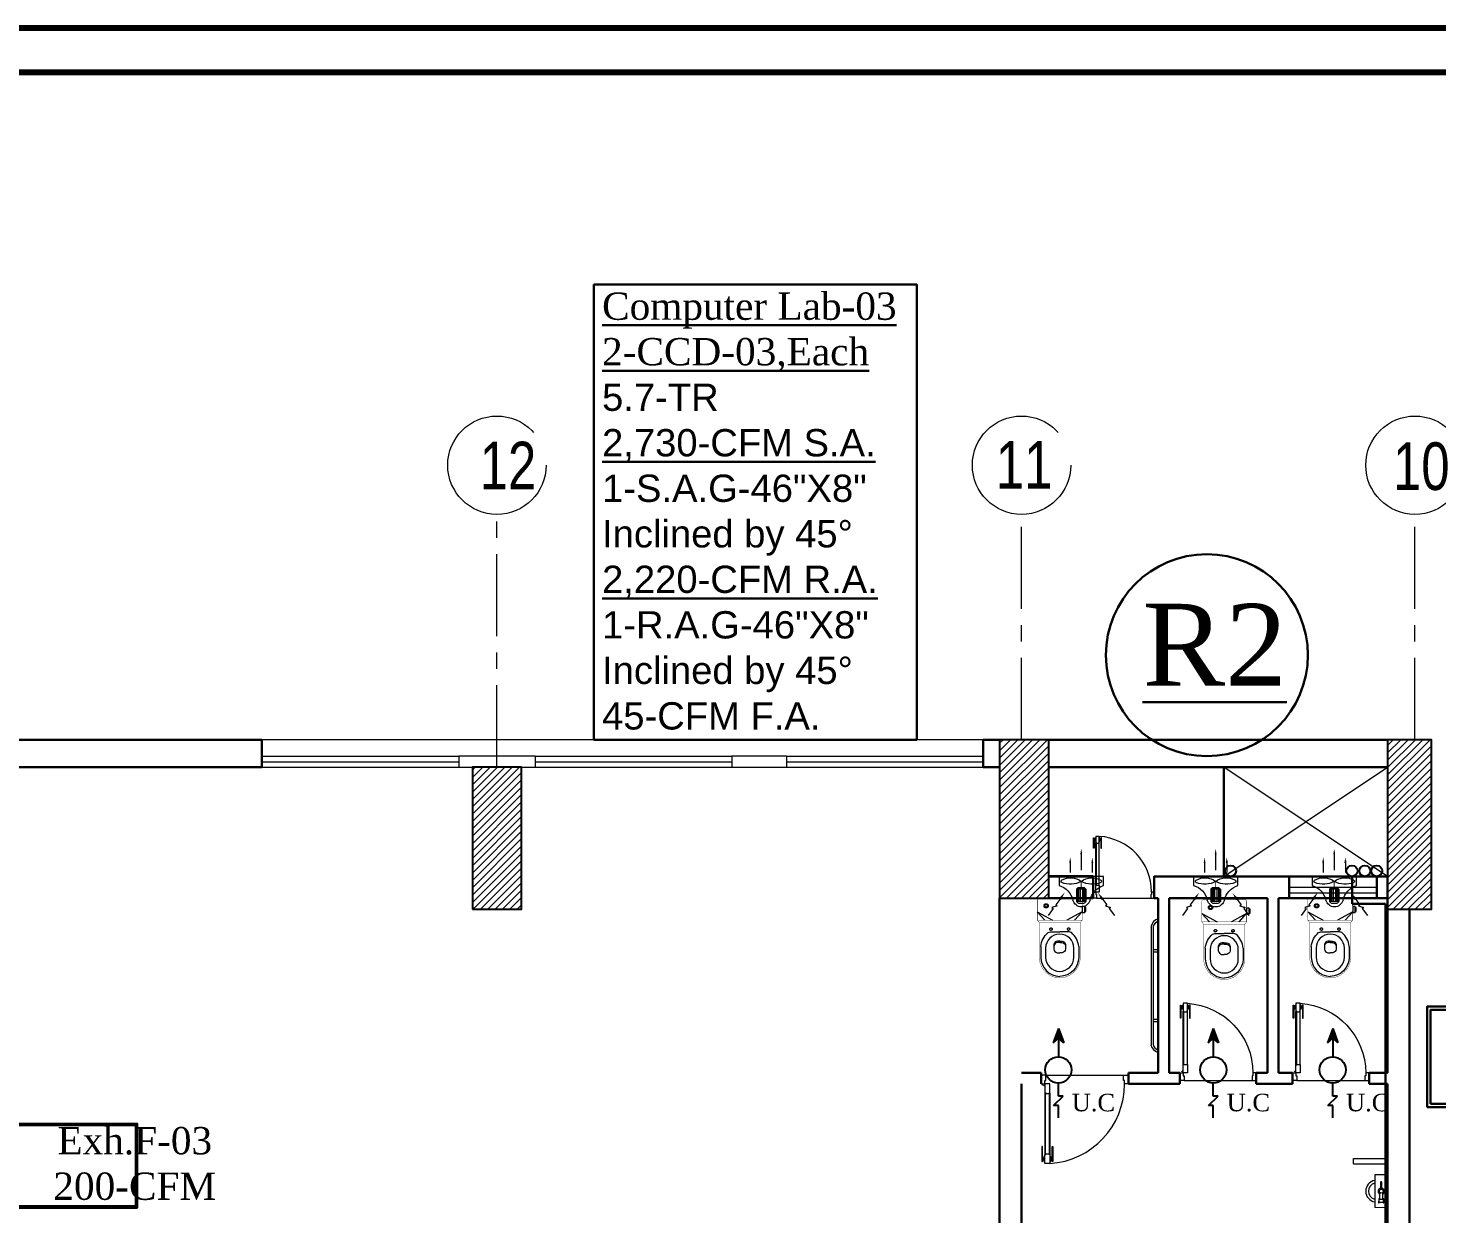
# Model space of a CAD drawing. Extents: x 847 to 949, y 444 to 823.
# Drawn here: x 862.31 to 875.2, y 655.81 to 666.67 of the extents above; entities that cross this region are included whole.
import ezdxf

# ---------------------------------------------------------------- set-up
doc = ezdxf.new("R2010")
doc.units = 0
doc.header["$MEASUREMENT"] = 0
doc.linetypes.add('CENTERX2', pattern=[4, 2.5, -0.5, 0.5, -0.5])
doc.linetypes.add('DASHED2', pattern=[0.375, 0.25, -0.125])
for name, color, linetype, lineweight in [('09_AC-F.DAMPER', 2, 'CONTINUOUS', 35), ('AC-TEXT', 15, 'CONTINUOUS', 30), ('AC.REF(S). PIPING', 3, 'CONTINUOUS', 30), ('axis', 1, 'CENTERX2', 5), ('Column', 6, 'CONTINUOUS', 25), ('DOOR', 30, 'CONTINUOUS', 9), ('Elevation', 150, 'CONTINUOUS', 18), ('Furn', 183, 'CONTINUOUS', 9), ('hatch', 252, 'CONTINUOUS', 9), ('HVAC SAD', 3, 'CONTINUOUS', 20), ('LIGHT 2', 3, 'CONTINUOUS', 9), ('piping', 15, 'CONTINUOUS', 30), ('txt in circle', 11, 'CONTINUOUS', 13), ('UG-BORDER', 20, 'CONTINUOUS', 80), ('Wall', 5, 'CONTINUOUS', 30), ('WINDOW', 4, 'CONTINUOUS', 5)]:
    doc.layers.add(name, color=color, linetype=linetype, lineweight=lineweight)
doc.layers.add('A.C.VOLUM DAMPER', color=2, linetype='CONTINUOUS')
doc.layers.add('FRF PIPES', color=3, linetype='CONTINUOUS')
doc.styles.add('AC', font='romans.shx', dxfattribs={"height": 0.2})
doc.styles.add('SOSA2', font='SOSA.shx', dxfattribs={"width": 0.8})
pattern_1 = [(45, (1093.753867, 322.7792), (-0.0336759605, 0.0336759605), [])]

# ---------------------------------------------------------------- blocks, each defined once
blk = doc.blocks.new('gfhh')
at = {"layer": 'Furn'}
for p, q in [((-7.35, -128.82), (-7.648, -128.843)), ((-7.64, -128.959), (-7.648, -128.843)), ((-7.566, -128.872), (-7.601, -128.874)), ((-7.601, -128.874), (-7.6, -128.88)), ((-7.6, -128.88), (-7.565, -128.877)), ((-7.595, -128.88), (-7.592, -128.914)), ((-7.569, -128.913), (-7.571, -128.878)), ((-7.571, -128.884), (-7.508, -128.879)), ((-7.565, -128.877), (-7.566, -128.872)), ((-7.413, -128.878), (-7.478, -128.882)), ((-7.478, -128.894), (-7.412, -128.889)), ((-7.34, -128.936), (-7.349, -128.82)), ((-7.64, -128.959), (-7.34, -128.936)), ((-7.554, -128.953), (-7.601, -128.956)), ((-7.563, -128.912), (-7.598, -128.915)), ((-7.598, -128.915), (-7.597, -128.921)), ((-7.597, -128.921), (-7.562, -128.918)), ((-7.56, -128.947), (-7.595, -128.95)), ((-7.592, -128.92), (-7.589, -128.949)), ((-7.506, -128.902), (-7.569, -128.907)), ((-7.566, -128.948), (-7.568, -128.919)), ((-7.562, -128.918), (-7.563, -128.912))]:
    blk.add_line(p, q, dxfattribs=at)
blk.add_circle((-7.494, -128.89), 0.0175, dxfattribs=at)
for centre, radius, start, end in [((-7.497, -128.848), 0.1, 14.0388, 174.7471), ((-7.497, -128.848), 0.0751, 17.146, 171.5072), ((-7.494, -128.89), 0.0292, 16.1825, 160.8925), ((-7.413, -128.883), 0.00584, 274.3062, 94.3062), ((-7.594, -128.956), 0.0061, 96.7146, 181.8978), ((-7.56, -128.953), 0.0061, 6.7146, 91.8978), ((-7.494, -128.89), 0.0292, 207.1567, 352.8832)]:
    blk.add_arc(centre, radius, start, end, dxfattribs=at)
blk = doc.blocks.new('A$C5C187BFD')
at = {"layer": 'Furn', "const_width": 0.0014}
for points in [[(0.0978, 0.09), (0.0978, 0.1719), (0.0887, 0.1794), (0.0074, 0.1794, 0.463455), (0.0007, 0.1715), (0.0007, 0.09)], [(0.0978, 0.1719), (0.2367, 0.1719, -0.40227), (0.3187, 0.09)], [(0.0978, 0.09), (0.0978, 0.0082), (0.0887, 0.0007), (0.0074, 0.0007, -0.463455), (0.0007, 0.0086), (0.0007, 0.09)], [(0.0978, 0.0082), (0.2367, 0.0082, 0.40227), (0.3187, 0.09)]]:
    blk.add_lwpolyline(points, format="xyb", dxfattribs=at)
at = {"layer": 'Furn'}
for points in [[(0.0335, 0.1794), (0.0584, 0.1794), (0.0584, 0.1897), (0.0335, 0.1897)], [(0.0384, 0.1897), (0.0541, 0.1897), (0.0541, 0.1934), (0.0384, 0.1934)]]:
    blk.add_lwpolyline(points, close=True, dxfattribs=at)
for points in [[(0.0887, 0.1491), (0.0547, 0.1794), (0.0887, 0.1188)], [(0.1962, 0.1139), (0.1962, 0.114)], [(0.0887, 0.031), (0.0547, 0.0007), (0.0887, 0.0613)], [(0.1962, 0.0662), (0.1962, 0.0661)]]:
    blk.add_lwpolyline(points, dxfattribs=at)
at = {"layer": 'Furn', "const_width": 0.0014}
for points in [[(0.0887, 0.1794), (0.0887, 0.09)], [(0.0887, 0.0007), (0.0887, 0.09)]]:
    blk.add_lwpolyline(points, dxfattribs=at)
at = {"layer": 'Furn'}
for points in [[(0.1933, 0.1658, 0.198896), (0.1382, 0.1363, 0.197766), (0.1352, 0.1272), (0.1352, 0.09)], [(0.1717, 0.09), (0.1717, 0.0991, -0.300542), (0.1858, 0.1136), (0.2044, 0.1136, -0.297055), (0.2185, 0.1002), (0.2185, 0.09)], [(0.1769, 0.09), (0.1769, 0.0987, -0.279178), (0.1895, 0.1136, -1.386683)], [(0.1933, 0.1658), (0.2366, 0.1658, -0.402045), (0.3125, 0.0899)], [(0.1933, 0.0143, -0.198896), (0.1382, 0.0438, -0.197766), (0.1352, 0.0529), (0.1352, 0.09)], [(0.1717, 0.09), (0.1717, 0.081, 0.300542), (0.1858, 0.0665), (0.2044, 0.0665, 0.297055), (0.2185, 0.0798), (0.2185, 0.09)], [(0.1769, 0.09), (0.1769, 0.0813, 0.279178), (0.1895, 0.0665, 1.386683)], [(0.1933, 0.0143), (0.2366, 0.0143, 0.402045), (0.3125, 0.0902)]]:
    blk.add_lwpolyline(points, format="xyb", dxfattribs=at)
blk.add_lwpolyline([(0.2, 0.0338), (0.2362, 0.0338, 1), (0.2362, 0.1462), (0.2, 0.1462, 1)], format="xyb", close=True, dxfattribs=at)
at = {"layer": 'Furn', "linetype": 'DASHED2'}
for centre, radius in [((0.1241, 0.1251), 0.00494), ((0.1241, 0.055), 0.00494), ((0.0312, 0.0358), 0.00853), ((0.0312, 0.0358), 0.00538)]:
    blk.add_circle(centre, radius, dxfattribs=at)
blk = doc.blocks.new('d5')
at = {"layer": 'DOOR', "color": 252}
for p, q in [((94.413, -72.622), (94.413, -72.062)), ((94.417, -72.062), (94.417, -72.622)), ((94.454, -72.062), (94.454, -72.622)), ((94.458, -72.622), (94.458, -72.062))]:
    blk.add_line(p, q, dxfattribs=at)
at = {"layer": 'DOOR', "color": 251}
blk.add_line((94.449, -72.786), (93.738, -72.786), dxfattribs=at)
at = {"layer": 'DOOR', "color": 1}
for points in [[(94.391, -72.133), (94.384, -72.133), (94.384, -71.995), (94.391, -71.995)], [(94.4, -72.009), (94.395, -72.009), (94.395, -72.025), (94.4, -72.025)], [(94.471, -72.009), (94.476, -72.009), (94.476, -72.025), (94.471, -72.025)], [(94.481, -72.133), (94.487, -72.133), (94.487, -71.995), (94.481, -71.995)]]:
    blk.add_lwpolyline(points, close=True, dxfattribs=at)
for points in [[(94.391, -72.01, -1), (94.395, -72.01), (94.395, -72.01), (94.395, -72.025), (94.395, -72.025, -1), (94.391, -72.025), (94.391, -72.025)], [(94.481, -72.01, 1), (94.476, -72.01), (94.476, -72.01), (94.476, -72.025), (94.476, -72.025, 1), (94.481, -72.025), (94.481, -72.025)]]:
    blk.add_lwpolyline(points, format="xyb", close=True, dxfattribs=at)
for points in [[(94.405, -72.031), (94.4, -72.031), (94.4, -72.004), (94.405, -72.004)], [(94.458, -72.039), (94.467, -72.039), (94.467, -71.995), (94.458, -71.995)], [(94.467, -72.031), (94.471, -72.031), (94.471, -72.004), (94.467, -72.004)]]:
    blk.add_lwpolyline(points, dxfattribs=at)
at = {"layer": 'DOOR', "color": 5}
blk.add_lwpolyline([(94.414, -72.039), (94.405, -72.039), (94.405, -71.995), (94.414, -71.995)], dxfattribs=at)
for points in [[(94.454, -72.057), (94.454, -72.066), (94.417, -72.066), (94.417, -72.057), (94.414, -72.057), (94.414, -71.977), (94.414, -71.977), (94.458, -71.977), (94.458, -72.057)], [(94.454, -72.626), (94.454, -72.617), (94.417, -72.617), (94.417, -72.626), (94.414, -72.626), (94.414, -72.706), (94.414, -72.706), (94.458, -72.706), (94.458, -72.626)], [(93.694, -72.786), (93.694, -72.706), (93.729, -72.706), (93.729, -72.736), (93.738, -72.736), (93.738, -72.786)], [(94.494, -72.786), (94.494, -72.706), (94.458, -72.706), (94.458, -72.736), (94.449, -72.736), (94.449, -72.786)]]:
    blk.add_lwpolyline(points, close=True, dxfattribs=at)
for points in [[(94.417, -72.066), (94.417, -72.066, -1), (94.417, -72.058)], [(94.454, -72.066), (94.454, -72.066, 1), (94.454, -72.058)], [(94.417, -72.618), (94.417, -72.618, 1), (94.417, -72.626)], [(94.454, -72.618), (94.454, -72.618, -1), (94.454, -72.626)]]:
    blk.add_lwpolyline(points, format="xyb", close=True, dxfattribs=at)
blk.add_circle((94.467, -72.697), 0.00889, dxfattribs=at)
at = {"layer": 'DOOR', "color": 252}
blk.add_arc((94.459, -72.706), 0.73, 93.6023, 180, dxfattribs=at)
blk = doc.blocks.new('A$C11ED6BD5')
at = {"layer": 'axis', "color": 0, "ltscale": 0.3}
for p, q in [((-48.65, 21.95), (-48.65, 24.264)), ((-43.85, 22.2), (-43.85, 24.264)), ((-40.25, 22.2), (-40.25, 24.264))]:
    blk.add_line(p, q, dxfattribs=at)
at = {"layer": 'axis', "color": 0}
for centre in [(-48.65, 24.714), (-43.85, 24.714), (-40.25, 24.714)]:
    blk.add_circle(centre, 0.45, dxfattribs=at)
at = {"layer": 'txt in circle', "color": 0, "ltscale": 0.01, "char_height": 0.4355, "attachment_point": 5, "style": 'SOSA2'}
for s, insert in [('12', (-48.549, 24.711)), ('11', (-43.825, 24.717)), ('10', (-40.192, 24.702))]:
    blk.add_mtext(s, dxfattribs=dict(at, insert=insert))
blk = doc.blocks.new('A$C69CD60FB')
at = {"layer": 'HVAC SAD', "color": 1}
for p, q in [((-0.2133, 0.2917), (-0.2415, 0.3121)), ((-0.2095, 0.2969), (-0.2133, 0.2917)), ((-0.2029, 0.2762), (-0.2095, 0.2969)), ((-0.1991, 0.2814), (-0.2029, 0.2762)), ((-0.1653, 0.2569), (-0.1991, 0.2814)), ((-0.1197, 0.2676), (-0.0826, 0.2676)), ((-0.0826, 0.2676), (-0.0826, 0.0876)), ((-0.1933, 0.1873), (-0.1933, 0.1679)), ((-0.1342, 0.1968), (-0.1843, 0.1968)), ((-0.1843, 0.1968), (-0.1843, 0.1585)), ((-0.1342, 0.1935), (-0.1843, 0.1935)), ((-0.1342, 0.1885), (-0.1843, 0.1885)), ((-0.1342, 0.182), (-0.1843, 0.182)), ((-0.1342, 0.1733), (-0.1843, 0.1733)), ((-0.1289, 0.191), (-0.1342, 0.1968)), ((-0.1342, 0.1968), (-0.1342, 0.1585)), ((-0.1289, 0.191), (-0.1289, 0.1643)), ((-0.0191, 0.2226), (-0.0663, 0.2226)), ((0.0158, 0.1775), (-0.0573, 0.1775)), ((-0.1342, 0.1667), (-0.1843, 0.1667)), ((-0.1342, 0.1618), (-0.1843, 0.1618)), ((-0.1342, 0.1585), (-0.1843, 0.1585)), ((-0.1289, 0.1643), (-0.1342, 0.1585)), ((-0.0191, 0.1326), (-0.0663, 0.1326)), ((-0.2133, 0.0636), (-0.2415, 0.0432)), ((-0.2095, 0.0584), (-0.2133, 0.0636)), ((-0.2029, 0.0791), (-0.2095, 0.0584)), ((-0.1991, 0.0738), (-0.2029, 0.0791)), ((-0.1653, 0.0983), (-0.1991, 0.0738)), ((-0.0826, 0.0876), (-0.1192, 0.0876))]:
    blk.add_line(p, q, dxfattribs=at)
at = {"layer": 'HVAC SAD', "color": 1, "const_width": 0.00386}
blk.add_lwpolyline([(-0.1289, 0.1776), (-0.1029, 0.1776)], dxfattribs=at)
at = {"layer": 'HVAC SAD', "color": 1}
for centre, radius, start, end in [((-0.1989, 0.2944), 0.0835, 283.604, 341.287), ((-0.0275, 0.2221), 0.0875, 156.5213, 210.5244), ((-0.103, 0.2548), 0.00514, 32.6103, 156.5213), ((-0.1567, 0.2205), 0.0688, 321.4215, 32.6103), ((-0.1708, 0.1784), 0.0358, 103.604, 256.396), ((-0.1738, 0.1776), 0.0218, 118.7619, 153.625), ((-0.0275, 0.1332), 0.0875, 149.4756, 203.4787), ((-0.1567, 0.1347), 0.0688, 327.3897, 38.5785), ((-0.1738, 0.1776), 0.0218, 206.375, 241.2381), ((-0.1989, 0.0624), 0.0835, 17.5611, 76.396), ((-0.103, 0.1004), 0.00514, 203.4787, 327.3897)]:
    blk.add_arc(centre, radius, start, end, dxfattribs=at)
for points in [[(-0.1721, 0.2685), (-0.1784, 0.2598), (-0.149, 0.2451)], [(-0.0277, 0.2264), (-0.0277, 0.2188), (-0.005, 0.2226)], [(0.0072, 0.1812), (0.0072, 0.1737), (0.0299, 0.1775)], [(-0.0277, 0.1288), (-0.0277, 0.1364), (-0.005, 0.1326)], [(-0.1721, 0.0868), (-0.1784, 0.0955), (-0.149, 0.1101)]]:
    blk.add_solid(points, dxfattribs=at)
blk = doc.blocks.new('LOUVER')
at = {"layer": 'A.C.VOLUM DAMPER', "color": 2}
for p, q in [((0, 0), (0, -0.137)), ((0.052, -0.137), (-0.052, -0.24)), ((0, -0.137), (0.052, -0.137)), ((-0.052, -0.24), (0, -0.24)), ((0, -0.24), (0, -0.385)), ((0, -0.969), (0, -0.677)), ((-0.059, -0.833), (0, -0.882)), ((0, -0.989), (-0.059, -0.833)), ((0, -0.989), (0.059, -0.833)), ((0.059, -0.833), (0, -0.882))]:
    blk.add_line(p, q, dxfattribs=at)
blk.add_circle((0, -0.531), 0.146, dxfattribs=at)
for points in [[(-0.059, -0.833), (0, -0.989), (0, -0.882)], [(0.059, -0.833), (0, -0.989), (0, -0.882)]]:
    blk.add_solid(points, dxfattribs=at)

msp = doc.modelspace()

# ---------------------------------------------------------------- hatches: boundary and pattern name
at = {"layer": 'hatch'}
h = msp.add_hatch(dxfattribs=at)
h.set_pattern_fill('ANSI31', color=252, scale=0.015, style=0)
h.set_pattern_definition(pattern_1)
h.paths.add_polyline_path([(871.197, 658.701), (871.647, 658.701), (871.647, 660.151), (871.197, 660.151)])
h = msp.add_hatch(dxfattribs=at)
h.set_pattern_fill('ANSI31', color=252, scale=0.015, style=0)
h.set_pattern_definition(pattern_1)
h.paths.add_polyline_path([(874.747, 658.601), (875.147, 658.601), (875.147, 660.151), (874.747, 660.151)])
h = msp.add_hatch(dxfattribs=at)
h.set_pattern_fill('ANSI31', color=252, scale=0.015, style=0)
h.set_pattern_definition(pattern_1)
h.paths.add_polyline_path([(866.372, 658.601), (866.822, 658.601), (866.822, 659.901), (866.372, 659.901)])

# ---------------------------------------------------------------- linework, layer by layer
at = {"layer": 'AC-TEXT', "color": 7, "linetype": 'Continuous'}
msp.add_lwpolyline([(867.485, 664.319), (870.439, 664.319), (870.439, 660.151), (867.485, 660.151)], close=True, dxfattribs=at)
at = {"layer": 'AC-TEXT', "color": 34}
for points in [[(875.108, 656.789), (877.55, 656.789), (877.55, 657.709), (875.108, 657.709)], [(875.138, 656.819), (877.52, 656.819), (877.52, 657.679), (875.138, 657.679)], [(861.597, 655.867), (863.306, 655.867), (863.306, 656.636), (861.597, 656.636)], [(861.611, 655.881), (863.292, 655.881), (863.292, 656.622), (861.611, 656.622)]]:
    msp.add_lwpolyline(points, close=True, dxfattribs=at)
at = {"layer": 'AC.REF(S). PIPING'}
for p, q in [((874.421, 658.901, -0.005), (874.421, 658.65, -0.005)), ((874.421, 658.65, -0.005), (874.727, 658.65, -0.005)), ((874.727, 658.65, -0.005), (874.727, 650.223, 0))]:
    msp.add_line(p, q, dxfattribs=at)
at = {"layer": 'Column', "color": 252}
for points in [[(871.197, 658.701), (871.647, 658.701), (871.647, 660.151), (871.197, 660.151)], [(871.197, 658.701), (871.647, 658.701), (871.647, 660.151), (871.197, 660.151)], [(874.747, 658.601), (875.147, 658.601), (875.147, 660.151), (874.747, 660.151)], [(874.747, 658.601), (875.147, 658.601), (875.147, 660.151), (874.747, 660.151)], [(866.372, 658.601), (866.822, 658.601), (866.822, 659.901), (866.372, 659.901)]]:
    msp.add_lwpolyline(points, close=True, dxfattribs=at)
at = {"layer": 'DOOR', "color": 252}
for p, q in [((872.076, 658.816), (872.076, 659.208)), ((872.079, 659.208), (872.079, 658.816)), ((872.105, 659.208), (872.105, 658.816)), ((872.108, 658.816), (872.108, 659.208)), ((872.083, 658.701), (872.581, 658.701)), ((871.62, 657.081), (872.331, 657.081)), ((871.62, 657.081), (872.331, 657.081)), ((871.611, 656.917), (871.611, 656.357)), ((871.611, 656.917), (871.611, 656.357)), ((871.615, 656.357), (871.615, 656.917)), ((871.615, 656.357), (871.615, 656.917)), ((871.652, 656.357), (871.652, 656.917)), ((871.652, 656.357), (871.652, 656.917)), ((871.656, 656.917), (871.656, 656.357)), ((871.656, 656.917), (871.656, 656.357))]:
    msp.add_line(p, q, dxfattribs=at)
for points in [[(872.061, 659.158), (872.056, 659.158), (872.056, 659.255), (872.061, 659.255)], [(872.067, 659.245), (872.064, 659.245), (872.064, 659.234), (872.067, 659.234)], [(872.079, 659.211), (872.079, 659.205), (872.105, 659.205), (872.105, 659.211), (872.108, 659.211), (872.108, 659.267), (872.108, 659.267), (872.077, 659.267), (872.077, 659.211)], [(872.117, 659.245), (872.121, 659.245), (872.121, 659.234), (872.117, 659.234)], [(872.124, 659.158), (872.128, 659.158), (872.128, 659.255), (872.124, 659.255)], [(872.079, 658.813), (872.079, 658.819), (872.105, 658.819), (872.105, 658.813), (872.108, 658.813), (872.108, 658.757), (872.108, 658.757), (872.077, 658.757), (872.077, 658.813)], [(872.052, 658.701), (872.052, 658.757), (872.077, 658.757), (872.077, 658.736), (872.083, 658.736), (872.083, 658.701)], [(872.612, 658.701), (872.612, 658.757), (872.587, 658.757), (872.587, 658.736), (872.581, 658.736), (872.581, 658.701)], [(871.576, 657.081), (871.576, 657.001), (871.611, 657.001), (871.611, 657.032), (871.62, 657.032), (871.62, 657.081)], [(871.576, 657.081), (871.576, 657.001), (871.611, 657.001), (871.611, 657.032), (871.62, 657.032), (871.62, 657.081)], [(871.615, 656.921), (871.615, 656.912), (871.652, 656.912), (871.652, 656.921), (871.656, 656.921), (871.656, 657.001), (871.656, 657.001), (871.611, 657.001), (871.611, 656.921)], [(871.615, 656.921), (871.615, 656.912), (871.652, 656.912), (871.652, 656.921), (871.656, 656.921), (871.656, 657.001), (871.656, 657.001), (871.611, 657.001), (871.611, 656.921)], [(872.376, 657.081), (872.376, 657.001), (872.34, 657.001), (872.34, 657.032), (872.331, 657.032), (872.331, 657.081)], [(872.376, 657.081), (872.376, 657.001), (872.34, 657.001), (872.34, 657.032), (872.331, 657.032), (872.331, 657.081)], [(871.588, 656.428), (871.582, 656.428), (871.582, 656.29), (871.588, 656.29)], [(871.588, 656.428), (871.582, 656.428), (871.582, 656.29), (871.588, 656.29)], [(871.598, 656.304), (871.593, 656.304), (871.593, 656.321), (871.598, 656.321)], [(871.598, 656.304), (871.593, 656.304), (871.593, 656.321), (871.598, 656.321)], [(871.615, 656.352), (871.615, 656.361), (871.652, 656.361), (871.652, 656.352), (871.656, 656.352), (871.656, 656.272), (871.656, 656.272), (871.611, 656.272), (871.611, 656.352)], [(871.615, 656.352), (871.615, 656.361), (871.652, 656.361), (871.652, 656.352), (871.656, 656.352), (871.656, 656.272), (871.656, 656.272), (871.611, 656.272), (871.611, 656.352)], [(871.669, 656.304), (871.674, 656.304), (871.674, 656.321), (871.669, 656.321)], [(871.669, 656.304), (871.674, 656.304), (871.674, 656.321), (871.669, 656.321)], [(871.678, 656.428), (871.685, 656.428), (871.685, 656.29), (871.678, 656.29)], [(871.678, 656.428), (871.685, 656.428), (871.685, 656.29), (871.678, 656.29)]]:
    msp.add_lwpolyline(points, close=True, dxfattribs=at)
for points in [[(872.061, 659.245, -1), (872.064, 659.245), (872.064, 659.245), (872.064, 659.234), (872.064, 659.234, -1), (872.061, 659.234), (872.061, 659.234)], [(872.079, 659.206), (872.079, 659.206, -1), (872.079, 659.211)], [(872.105, 659.206), (872.105, 659.206, 1), (872.105, 659.211)], [(872.124, 659.245, 1), (872.121, 659.245), (872.121, 659.245), (872.121, 659.234), (872.121, 659.234, 1), (872.124, 659.234), (872.124, 659.234)], [(872.079, 658.819), (872.079, 658.819, 1), (872.079, 658.814)], [(872.105, 658.819), (872.105, 658.819, -1), (872.105, 658.814)], [(871.615, 656.913), (871.615, 656.913, -1), (871.615, 656.921)], [(871.615, 656.913), (871.615, 656.913, -1), (871.615, 656.921)], [(871.652, 656.913), (871.652, 656.913, 1), (871.652, 656.921)], [(871.652, 656.913), (871.652, 656.913, 1), (871.652, 656.921)], [(871.588, 656.305, 1), (871.593, 656.305), (871.593, 656.305), (871.593, 656.32), (871.593, 656.32, 1), (871.588, 656.32), (871.588, 656.32)], [(871.588, 656.305, 1), (871.593, 656.305), (871.593, 656.305), (871.593, 656.32), (871.593, 656.32, 1), (871.588, 656.32), (871.588, 656.32)], [(871.615, 656.361), (871.615, 656.361, 1), (871.615, 656.353)], [(871.615, 656.361), (871.615, 656.361, 1), (871.615, 656.353)], [(871.652, 656.361), (871.652, 656.361, -1), (871.652, 656.353)], [(871.652, 656.361), (871.652, 656.361, -1), (871.652, 656.353)], [(871.678, 656.305, -1), (871.674, 656.305), (871.674, 656.305), (871.674, 656.32), (871.674, 656.32, -1), (871.678, 656.32), (871.678, 656.32)], [(871.678, 656.305, -1), (871.674, 656.305), (871.674, 656.305), (871.674, 656.32), (871.674, 656.32, -1), (871.678, 656.32), (871.678, 656.32)]]:
    msp.add_lwpolyline(points, format="xyb", close=True, dxfattribs=at)
for points in [[(872.07, 659.23), (872.067, 659.23), (872.067, 659.249), (872.07, 659.249)], [(872.077, 659.224), (872.07, 659.224), (872.07, 659.255), (872.077, 659.255)], [(872.108, 659.224), (872.114, 659.224), (872.114, 659.255), (872.108, 659.255)], [(872.114, 659.23), (872.117, 659.23), (872.117, 659.249), (872.114, 659.249)], [(871.602, 656.326), (871.598, 656.326), (871.598, 656.299), (871.602, 656.299)], [(871.602, 656.326), (871.598, 656.326), (871.598, 656.299), (871.602, 656.299)], [(871.611, 656.335), (871.602, 656.335), (871.602, 656.29), (871.611, 656.29)], [(871.611, 656.335), (871.602, 656.335), (871.602, 656.29), (871.611, 656.29)], [(871.656, 656.335), (871.664, 656.335), (871.664, 656.29), (871.656, 656.29)], [(871.656, 656.335), (871.664, 656.335), (871.664, 656.29), (871.656, 656.29)], [(871.664, 656.326), (871.669, 656.326), (871.669, 656.299), (871.664, 656.299)], [(871.664, 656.326), (871.669, 656.326), (871.669, 656.299), (871.664, 656.299)]]:
    msp.add_lwpolyline(points, dxfattribs=at)
for centre, radius in [((872.07, 658.763), 0.00622), ((871.602, 656.992), 0.00889), ((871.602, 656.992), 0.00889)]:
    msp.add_circle(centre, radius, dxfattribs=at)
for centre, radius, start, end in [((872.076, 658.757), 0.511, 360, 86.3977), ((871.61, 657.001), 0.73, 273.6023, 0), ((871.61, 657.001), 0.73, 273.6023, 0)]:
    msp.add_arc(centre, radius, start, end, dxfattribs=at)
at = {"layer": 'Elevation', "color": 252, "linetype": 'Continuous'}
for p, q in [((871.047, 660.151), (864.447, 660.151)), ((866.247, 660.001), (866.247, 659.901)), ((866.947, 660.001), (866.247, 660.001)), ((866.947, 660.001), (866.947, 659.901)), ((866.947, 660.001), (866.947, 659.901)), ((868.747, 660.001), (868.747, 659.901)), ((869.247, 660.001), (868.747, 660.001)), ((869.247, 660.001), (869.247, 659.901)), ((866.247, 659.901), (866.947, 659.901)), ((868.747, 659.901), (869.247, 659.901))]:
    msp.add_line(p, q, dxfattribs=at)
at = {"layer": 'Elevation', "color": 252}
msp.add_line((873.847, 658.901), (874.647, 658.901), dxfattribs=at)
at = {"layer": 'FRF PIPES', "color": 3}
for centre in [(873.31, 658.951), (874.421, 658.951, -0.005), (874.538, 658.951, -0.009), (874.647, 658.951, -0.005)]:
    msp.add_circle(centre, 0.05, dxfattribs=at)
at = {"layer": 'Furn', "color": 252}
for p, q in [((872.582, 658.445), (872.582, 657.36)), ((872.582, 658.445), (872.582, 657.36)), ((872.602, 658.442), (872.602, 657.362)), ((872.602, 658.442), (872.602, 657.362)), ((872.602, 658.231), (872.647, 658.231)), ((872.602, 658.231), (872.647, 658.231)), ((872.602, 658.211), (872.647, 658.211)), ((872.602, 658.211), (872.647, 658.211)), ((872.602, 657.593), (872.647, 657.593)), ((872.602, 657.593), (872.647, 657.593)), ((872.602, 657.573), (872.647, 657.573)), ((872.602, 657.573), (872.647, 657.573))]:
    msp.add_line(p, q, dxfattribs=at)
at = {"layer": 'Furn', "color": 252, "linetype": 'Continuous'}
for p, q in [((874.436, 656.318), (874.747, 656.318)), ((874.436, 656.268), (874.436, 656.318)), ((874.436, 656.318), (874.747, 656.318)), ((874.436, 656.268), (874.436, 656.318)), ((874.436, 656.268), (874.747, 656.268)), ((874.436, 656.268), (874.747, 656.268))]:
    msp.add_line(p, q, dxfattribs=at)
at = {"layer": 'Furn', "color": 252}
for centre, radius, start, end in [((872.671, 658.424), 0.091, 105.1802, 166.752), ((872.671, 658.424), 0.091, 105.1802, 166.752), ((872.671, 658.424), 0.071, 109.6122, 164.9915), ((872.671, 658.424), 0.071, 109.6122, 164.9915), ((872.671, 657.377), 0.091, 191.0679, 254.3436), ((872.671, 657.377), 0.091, 191.0679, 254.3436), ((872.671, 657.377), 0.071, 192.5363, 249.7618), ((872.671, 657.377), 0.071, 192.5363, 249.7618)]:
    msp.add_arc(centre, radius, start, end, dxfattribs=at)
at = {"layer": 'hatch', "color": 252}
for p, q in [((873.247, 658.901), (874.747, 659.901)), ((874.747, 658.901), (873.247, 659.901))]:
    msp.add_line(p, q, dxfattribs=at)
at = {"layer": 'piping', "color": 2, "linetype": 'Continuous'}
msp.add_circle((873.093, 660.926), 0.924, dxfattribs=at)
at = {"layer": 'UG-BORDER', "color": 7}
for p, q in [((943.351, 666.666), (847.351, 666.666)), ((942.947, 666.261), (847.755, 666.261))]:
    msp.add_line(p, q, dxfattribs=at)
at = {"layer": 'Wall', "color": 252, "linetype": 'Continuous'}
for p, q in [((864.447, 660.151), (861.397, 660.151)), ((864.447, 660.151), (864.447, 659.901)), ((871.197, 660.151), (871.047, 660.151)), ((871.047, 659.901), (871.047, 660.151)), ((871.197, 660.151), (871.047, 660.151)), ((871.047, 659.901), (871.047, 660.151)), ((871.047, 660.151), (871.047, 659.901)), ((874.747, 660.151), (871.647, 660.151)), ((861.997, 659.901), (864.447, 659.901)), ((871.047, 659.901), (871.197, 659.901)), ((871.647, 659.901), (874.747, 659.901)), ((873.247, 658.901), (873.247, 659.901)), ((872.052, 658.902), (871.647, 658.902)), ((871.647, 658.901), (872.052, 658.901)), ((872.052, 658.701), (872.052, 658.902)), ((872.612, 658.701), (872.612, 658.902)), ((872.612, 658.901), (874.747, 658.901)), ((873.847, 658.901), (873.847, 658.701)), ((873.847, 658.901), (873.847, 658.701)), ((874.647, 658.901), (874.647, 658.701)), ((872.052, 658.701), (871.647, 658.701)), ((872.647, 658.701), (872.612, 658.701)), ((872.647, 657.101), (872.647, 658.701)), ((872.747, 657.101), (872.747, 658.701)), ((873.647, 658.701), (872.747, 658.701)), ((873.647, 657.101), (873.647, 658.701)), ((873.747, 657.101), (873.747, 658.701)), ((874.747, 658.701), (873.747, 658.701)), ((874.747, 657.101), (874.747, 658.701)), ((871.576, 657.101), (871.397, 657.101)), ((871.576, 657.101), (871.576, 657.001)), ((871.576, 657.101), (871.576, 657.001)), ((872.647, 657.101), (872.376, 657.101)), ((872.376, 657.101), (872.376, 657.001)), ((872.376, 657.101), (872.376, 657.001)), ((872.845, 657.101), (872.747, 657.101)), ((872.845, 657.101), (872.845, 657.001)), ((873.647, 657.101), (873.545, 657.101)), ((873.545, 657.101), (873.545, 657.001)), ((873.877, 657.101), (873.747, 657.101)), ((873.877, 657.101), (873.877, 657.001)), ((874.577, 657.101), (874.577, 657.001)), ((874.577, 657.101), (874.747, 657.101)), ((872.845, 657.001), (872.376, 657.001)), ((873.877, 657.001), (873.545, 657.001)), ((874.577, 657.001), (874.747, 657.001)), ((874.677, 657.001), (874.747, 657.001)), ((874.747, 656.901), (874.747, 657.001)), ((874.747, 656.901), (874.747, 657.001))]:
    msp.add_line(p, q, dxfattribs=at)
for points in [[(874.747, 657.301), (874.747, 658.901), (873.797, 658.901)], [(871.197, 651.701), (871.197, 658.701)], [(874.947, 651.701), (874.947, 658.601)], [(871.397, 651.698), (871.397, 657.001)], [(874.747, 654.101), (874.747, 657.001)]]:
    msp.add_lwpolyline(points, dxfattribs=at)
at = {"layer": 'WINDOW', "color": 252}
for p, q in [((864.447, 660.001), (866.247, 660.001)), ((864.447, 659.951), (866.247, 659.951)), ((866.947, 660.001), (868.747, 660.001)), ((866.947, 659.951), (868.747, 659.951)), ((869.247, 660.001), (871.047, 660.001)), ((869.247, 659.951), (871.047, 659.951)), ((864.447, 659.901), (866.247, 659.901)), ((866.947, 659.901), (868.747, 659.901)), ((869.247, 659.901), (871.047, 659.901)), ((873.847, 658.801), (874.647, 658.801)), ((873.847, 658.751), (874.647, 658.751)), ((873.847, 658.701), (874.647, 658.701))]:
    msp.add_line(p, q, dxfattribs=at)

# ---------------------------------------------------------------- block references
at = {"layer": '09_AC-F.DAMPER', "xscale": 0.8249999999994772, "yscale": 0.8249999999994772, "zscale": 0.8249999999994772, "rotation": 180}
for p in [(871.734, 656.691), (873.152, 656.691), (874.244, 656.691)]:
    msp.add_blockref('LOUVER', p, dxfattribs=at)
at = {"layer": 'axis', "color": 252}
msp.add_blockref('A$C11ED6BD5', (915.247, 637.951), dxfattribs=at)
at = {"layer": 'Furn', "color": 252, "xscale": 2.296550155765288, "yscale": 2.296550155765288, "zscale": 2.296550155765288, "rotation": 270}
for p in [(871.54, 658.703), (871.54, 658.703), (873.045, 658.688), (873.045, 658.688), (874.015, 658.703), (874.015, 658.703)]:
    msp.add_blockref('A$C5C187BFD', p, dxfattribs=at)
at = {"layer": 'Furn', "color": 252, "linetype": 'Continuous', "rotation": 85.66176587166208}
msp.add_blockref('gfhh', (746.735, 673.241), dxfattribs=at)
msp.add_blockref('gfhh', (746.735, 673.241), dxfattribs=at)
at = {"layer": 'HVAC SAD', "color": 6, "xscale": -2.250137069053948, "yscale": 2.250137069053948, "zscale": 2.25013706904974, "rotation": 270}
for p in [(871.544, 659.087), (872.774, 659.087), (873.859, 659.087)]:
    msp.add_blockref('A$C69CD60FB', p, dxfattribs=at)
at = {"layer": 'LIGHT 2', "color": 252, "xscale": -0.8750000000000531, "yscale": 0.8750000000000531, "zscale": 0.8750000000000531}
for p in [(955.527, 720.719), (956.559, 720.719)]:
    msp.add_blockref('d5', p, dxfattribs=at)

# ---------------------------------------------------------------- texts
at = {"layer": 'AC-TEXT', "color": 7, "linetype": 'Continuous', "style": 'AC'}
for s, insert, char_height, width, attachment_point in [('\\A1;{\\fTimes New Roman|b0|i0|c0|p18;\\L\\C85;Computer Lab-03\\P2-CCD-03,Each\\P\\fArial|b0|i0|c0|p34;\\l\\C34;5.7-TR \\P\\pt0;\\L2,730-CFM S.A.\\l \\P\\ptz;1-S.A.G-46"X8"\\PInclined by 45°\\fTimes New Roman|b0|i0|c0|p18;\\P\\pt0;\\fArial|b0|i0|c0|p34;\\L2,220-CFM R.A.\\l \\P\\ptz;1-R.A.G-46"X8"\\PInclined by 45°\\P45-CFM F.A.\\P\\fTimes New Roman|b0|i0|c0|p18;  }', (867.559, 664.246), 0.25, 6.18694, 1), ('\\pi2.6905;{\\fTimes New Roman|b0|i0|c0|p18;U.C}', (869.166, 656.747), 0.16, 5.75872, 7), ('\\pi2.6905;{\\fTimes New Roman|b0|i0|c0|p18;U.C}', (870.584, 656.747), 0.16, 5.75872, 7), ('\\pi2.6905;{\\fTimes New Roman|b0|i0|c0|p18;U.C}', (871.676, 656.747), 0.16, 5.75872, 7)]:
    msp.add_mtext(s, dxfattribs=dict(at, insert=insert, char_height=char_height, width=width, attachment_point=attachment_point))
at = {"layer": 'AC-TEXT', "color": 34, "linetype": 'Continuous', "insert": (863.283, 655.936), "char_height": 0.25, "width": 3.29288, "attachment_point": 8, "style": 'AC'}
msp.add_mtext('\\A1;{\\fTimes New Roman|b0|i0|c0|p18;Exh.F-03\\P200-CFM}', dxfattribs=at)
at = {"layer": 'piping', "color": 2, "linetype": 'Continuous', "insert": (872.504, 661.396), "char_height": 0.75, "width": 18.56082, "attachment_point": 1, "style": 'AC'}
msp.add_mtext('\\A1;{\\fTimes New Roman|b0|i0|c0|p18;\\L\\C1;R2\\fArial|b0|i0|c0|p34;\\l\\P\\fTimes New Roman|b0|i0|c0|p18;\\C34;  }', dxfattribs=at)

doc.saveas('drawing.dxf')
